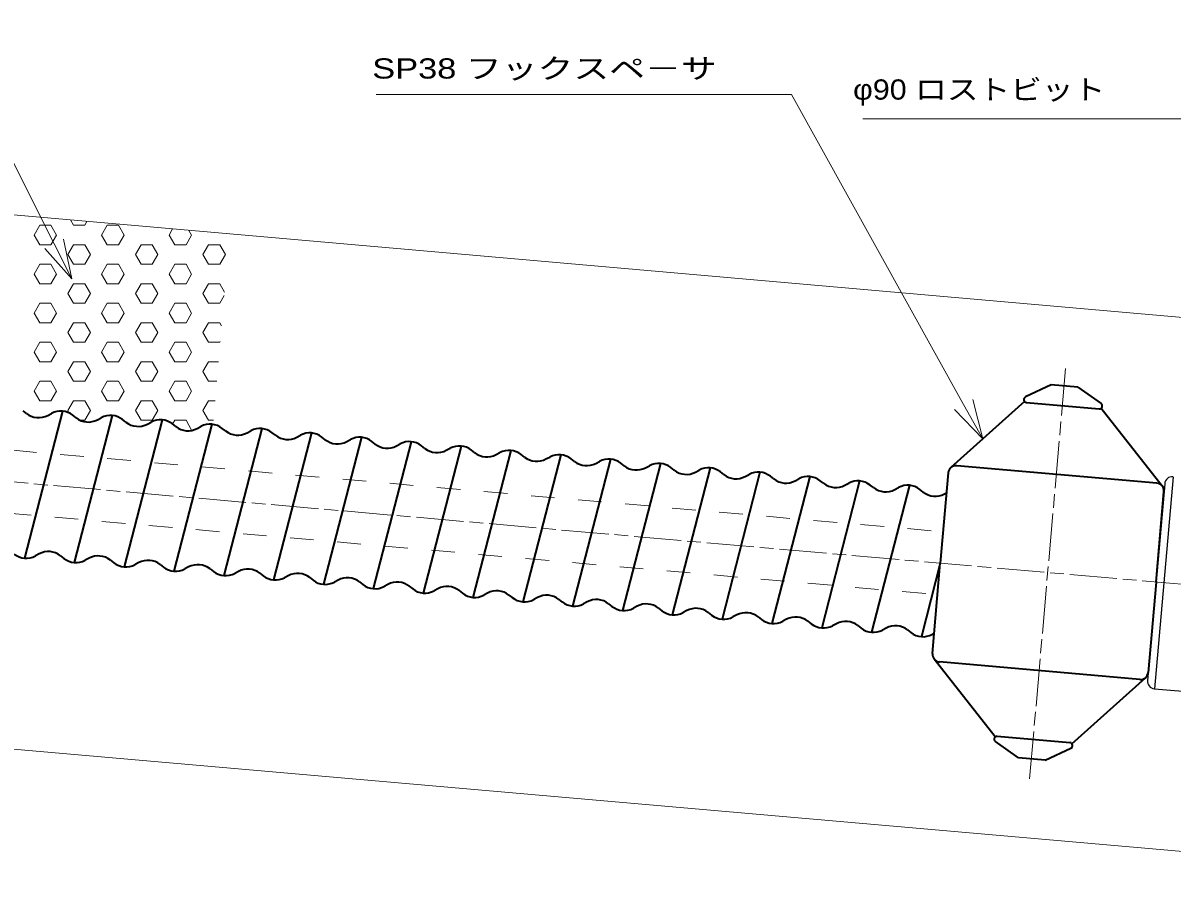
# Model space of a CAD drawing. Units: millimetres at full size, sheet at 1:1; details may follow other scales. Extents: x 0 to 1680, y -15 to 1188.
# Drawn here: x 1165.6 to 1457.6, y 667.7 to 884.9 of the extents above; entities that cross this region are included whole.
import ezdxf
from ezdxf.enums import TextEntityAlignment as Align

# ---------------------------------------------------------------- set-up
doc = ezdxf.new("R2010")
doc.units = ezdxf.units.MM
doc.linetypes.add('CHAIN', pattern=[18.5, 12, -1.5, 3.5, -1.5])
doc.linetypes.add('DASHED_SPACED', pattern=[12, 6, -6])
for name, color, linetype, lineweight in [('1外形線', 7, 'Continuous', 35), ('2細線', 3, 'Continuous', 20), ('3隠れ線', 2, 'DASHED_SPACED', 13), ('4中心線', 1, 'CHAIN', 15), ('6寸法線', 4, 'Continuous', 13)]:
    doc.layers.add(name, color=color, linetype=linetype, lineweight=lineweight)
doc.styles.add('ＭＳ Ｐゴシック', font='')
doc.styles.get('ＭＳ Ｐゴシック').set_extended_font_data('MS PGothic')

msp = doc.modelspace()

# ---------------------------------------------------------------- linework, layer by layer
at = {"layer": '1外形線'}
for p, q in [((1426.686, 793.032), (1420.149, 789.986)), ((1433.432, 792.442), (1426.686, 793.032)), ((1433.432, 792.442), (1439.34, 788.307)), ((1419.892, 788.835), (1401.235, 772.085)), ((1420.408, 788.562), (1438.838, 786.95)), ((1166.452, 785.787), (1165.602, 786.451)), ((1175.612, 786.384), (1165.975, 749.092)), ((1171.877, 785.312), (1172.829, 785.818)), ((1439.393, 787.129), (1454.858, 767.393)), ((1179.104, 784.68), (1178.254, 785.344)), ((1188.263, 785.277), (1178.626, 747.985)), ((1184.529, 784.205), (1185.481, 784.711)), ((1191.755, 783.573), (1190.906, 784.237)), ((1200.915, 784.171), (1191.278, 746.879)), ((1197.18, 783.098), (1198.132, 783.605)), ((1204.407, 782.466), (1203.557, 783.13)), ((1213.567, 783.064), (1203.93, 745.772)), ((1209.832, 781.992), (1210.784, 782.498)), ((1217.059, 781.359), (1216.209, 782.023)), ((1226.218, 781.957), (1216.581, 744.665)), ((1222.484, 780.885), (1223.436, 781.391)), ((1229.71, 780.252), (1228.861, 780.916)), ((1238.87, 780.85), (1229.233, 743.558)), ((1235.135, 779.778), (1236.087, 780.284)), ((1242.362, 779.146), (1241.512, 779.809)), ((1251.522, 779.743), (1241.885, 742.451)), ((1247.787, 778.671), (1248.739, 779.177)), ((1255.014, 778.039), (1254.164, 778.702)), ((1264.173, 778.636), (1254.537, 741.344)), ((1260.439, 777.564), (1261.391, 778.07)), ((1267.665, 776.932), (1266.816, 777.596)), ((1276.825, 777.529), (1267.188, 740.237)), ((1273.09, 776.457), (1274.042, 776.963)), ((1280.317, 775.825), (1279.467, 776.489)), ((1289.477, 776.422), (1279.84, 739.13)), ((1285.742, 775.35), (1286.694, 775.856)), ((1292.969, 774.718), (1292.119, 775.382)), ((1302.128, 775.316), (1292.492, 738.024)), ((1298.394, 774.243), (1299.346, 774.749)), ((1305.62, 773.611), (1304.771, 774.275)), ((1314.78, 774.209), (1305.143, 736.917)), ((1311.045, 773.137), (1311.997, 773.643)), ((1318.272, 772.504), (1317.422, 773.168)), ((1327.432, 773.102), (1317.795, 735.81)), ((1323.697, 772.03), (1324.649, 772.536)), ((1330.924, 771.397), (1330.074, 772.061)), ((1340.083, 771.995), (1330.447, 734.703)), ((1336.349, 770.923), (1337.301, 771.429)), ((1343.575, 770.291), (1342.726, 770.954)), ((1352.735, 770.888), (1343.098, 733.596)), ((1453.501, 768.1), (1402.695, 772.545)), ((1349, 769.816), (1349.952, 770.322)), ((1356.227, 769.184), (1355.377, 769.847)), ((1365.387, 769.781), (1355.75, 732.489)), ((1361.652, 768.709), (1362.604, 769.215)), ((1368.879, 768.077), (1368.029, 768.74)), ((1378.038, 768.674), (1368.402, 731.382)), ((1374.304, 767.602), (1375.256, 768.108)), ((1400.528, 770.727), (1398.523, 747.815)), ((1381.53, 766.97), (1380.681, 767.634)), ((1390.69, 767.567), (1381.053, 730.275)), ((1386.955, 766.495), (1387.907, 767.001)), ((1394.182, 765.863), (1393.332, 766.527)), ((1399.607, 765.388), (1400.083, 765.641)), ((1453.314, 743.021), (1455.319, 765.933)), ((1169.71, 750.164), (1168.758, 749.658)), ((1175.135, 749.69), (1175.984, 749.026)), ((1182.361, 749.058), (1181.409, 748.551)), ((1187.786, 748.583), (1188.636, 747.919)), ((1195.013, 747.951), (1194.061, 747.445)), ((1398.523, 747.815), (1393.705, 729.169)), ((1396.519, 724.902), (1398.523, 747.815)), ((1200.438, 747.476), (1201.288, 746.812)), ((1207.665, 746.844), (1206.713, 746.338)), ((1213.09, 746.369), (1213.939, 745.705)), ((1220.316, 745.737), (1219.364, 745.231)), ((1225.741, 745.262), (1226.591, 744.599)), ((1232.968, 744.63), (1232.016, 744.124)), ((1238.393, 744.155), (1239.243, 743.492)), ((1245.62, 743.523), (1244.668, 743.017)), ((1251.045, 743.049), (1251.894, 742.385)), ((1258.271, 742.416), (1257.319, 741.91)), ((1263.696, 741.942), (1264.546, 741.278)), ((1453.314, 743.021), (1451.309, 720.108)), ((1270.923, 741.309), (1269.971, 740.803)), ((1276.348, 740.835), (1277.198, 740.171)), ((1283.575, 740.203), (1282.623, 739.696)), ((1289, 739.728), (1289.849, 739.064)), ((1296.226, 739.096), (1295.274, 738.59)), ((1301.651, 738.621), (1302.501, 737.957)), ((1308.878, 737.989), (1307.926, 737.483)), ((1314.303, 737.514), (1315.153, 736.85)), ((1321.53, 736.882), (1320.578, 736.376)), ((1326.955, 736.407), (1327.804, 735.744)), ((1334.181, 735.775), (1333.229, 735.269)), ((1339.606, 735.3), (1340.456, 734.637)), ((1346.833, 734.668), (1345.881, 734.162)), ((1352.258, 734.194), (1353.108, 733.53)), ((1359.485, 733.561), (1358.533, 733.055)), ((1364.91, 733.087), (1365.759, 732.423)), ((1372.136, 732.454), (1371.184, 731.948)), ((1377.561, 731.98), (1378.411, 731.316)), ((1384.788, 731.348), (1383.836, 730.841)), ((1390.213, 730.873), (1391.063, 730.209)), ((1396.964, 729.988), (1396.488, 729.735)), ((1412.444, 703.706), (1396.979, 723.442)), ((1449.143, 718.29), (1398.337, 722.735)), ((1431.945, 702), (1450.603, 718.751)), ((1413, 703.886), (1431.429, 702.273)), ((1418.406, 698.394), (1412.498, 702.529)), ((1425.152, 697.803), (1431.688, 700.85)), ((1425.152, 697.803), (1418.406, 698.394))]:
    msp.add_line(p, q, dxfattribs=at)
at = {"layer": '1外形線', "lineweight": 25}
for p, q in [((1455.497, 767.974), (1451.131, 718.068)), ((1457.605, 769.743), (1452.899, 715.96)), ((1452.899, 715.96), (1486.622, 713.01))]:
    msp.add_line(p, q, dxfattribs=at)
at = {"layer": '1外形線'}
for centre, radius, start, end in [((1420.473, 789.309), 0.75, 114.38061, 265), ((1169.53, 789.727), 5, 232.00469, 297.99531), ((1175.176, 781.403), 5, 52.00469, 117.99531), ((1438.903, 787.697), 0.75, 265, 55.61939), ((1182.182, 788.62), 5, 232.00469, 297.99531), ((1187.828, 780.296), 5, 52.00469, 117.99531), ((1194.833, 787.513), 5, 232.00469, 297.99531), ((1200.479, 779.19), 5, 52.00469, 117.99531), ((1213.131, 778.083), 5, 52.00469, 117.99531), ((1207.485, 786.406), 5, 232.00469, 297.99531), ((1220.137, 785.3), 5, 232.00469, 297.99531), ((1225.783, 776.976), 5, 52.00469, 117.99531), ((1232.788, 784.193), 5, 232.00469, 297.99531), ((1238.434, 775.869), 5, 52.00469, 117.99531), ((1251.086, 774.762), 5, 52.00469, 117.99531), ((1245.44, 783.086), 5, 232.00469, 297.99531), ((1258.092, 781.979), 5, 232.00469, 297.99531), ((1263.738, 773.655), 5, 52.00469, 117.99531), ((1270.743, 780.872), 5, 232.00469, 297.99531), ((1276.389, 772.548), 5, 52.00469, 117.99531), ((1283.395, 779.765), 5, 232.00469, 297.99531), ((1289.041, 771.441), 5, 52.00469, 117.99531), ((1296.047, 778.658), 5, 232.00469, 297.99531), ((1301.693, 770.335), 5, 52.00469, 117.99531), ((1314.344, 769.228), 5, 52.00469, 117.99531), ((1308.698, 777.551), 5, 232.00469, 297.99531), ((1321.35, 776.445), 5, 232.00469, 297.99531), ((1326.996, 768.121), 5, 52.00469, 117.99531), ((1334.002, 775.338), 5, 232.00469, 297.99531), ((1339.648, 767.014), 5, 52.00469, 117.99531), ((1352.299, 765.907), 5, 52.00469, 117.99531), ((1402.52, 770.553), 2, 85, 175), ((1346.653, 774.231), 5, 232.00469, 297.99531), ((1359.305, 773.124), 5, 232.00469, 297.99531), ((1364.951, 764.8), 5, 52.00469, 117.99531), ((1371.957, 772.017), 5, 232.00469, 297.99531), ((1377.603, 763.693), 5, 52.00469, 117.99531), ((1453.326, 766.108), 2, 355, 85), ((1384.608, 770.91), 5, 232.00469, 297.99531), ((1390.254, 762.586), 5, 52.00469, 117.99531), ((1397.26, 769.803), 5, 232.00469, 297.99531), ((1172.057, 745.75), 5, 52.00469, 117.99531), ((1166.411, 754.073), 5, 232.00469, 297.99531), ((1179.062, 752.966), 5, 232.00469, 297.99531), ((1184.708, 744.643), 5, 52.00469, 117.99531), ((1191.714, 751.86), 5, 232.00469, 297.99531), ((1197.36, 743.536), 5, 52.00469, 117.99531), ((1204.366, 750.753), 5, 232.00469, 297.99531), ((1210.012, 742.429), 5, 52.00469, 117.99531), ((1217.017, 749.646), 5, 232.00469, 297.99531), ((1222.663, 741.322), 5, 52.00469, 117.99531), ((1235.315, 740.215), 5, 52.00469, 117.99531), ((1229.669, 748.539), 5, 232.00469, 297.99531), ((1242.321, 747.432), 5, 232.00469, 297.99531), ((1247.967, 739.108), 5, 52.00469, 117.99531), ((1254.972, 746.325), 5, 232.00469, 297.99531), ((1260.618, 738.001), 5, 52.00469, 117.99531), ((1273.27, 736.895), 5, 52.00469, 117.99531), ((1267.624, 745.218), 5, 232.00469, 297.99531), ((1280.276, 744.111), 5, 232.00469, 297.99531), ((1285.922, 735.788), 5, 52.00469, 117.99531), ((1292.927, 743.005), 5, 232.00469, 297.99531), ((1298.573, 734.681), 5, 52.00469, 117.99531), ((1305.579, 741.898), 5, 232.00469, 297.99531), ((1311.225, 733.574), 5, 52.00469, 117.99531), ((1318.231, 740.791), 5, 232.00469, 297.99531), ((1323.877, 732.467), 5, 52.00469, 117.99531), ((1336.528, 731.36), 5, 52.00469, 117.99531), ((1330.882, 739.684), 5, 232.00469, 297.99531), ((1343.534, 738.577), 5, 232.00469, 297.99531), ((1349.18, 730.253), 5, 52.00469, 117.99531), ((1356.186, 737.47), 5, 232.00469, 297.99531), ((1361.832, 729.146), 5, 52.00469, 117.99531), ((1374.483, 728.039), 5, 52.00469, 117.99531), ((1368.837, 736.363), 5, 232.00469, 297.99531), ((1381.489, 735.256), 5, 232.00469, 297.99531), ((1387.135, 726.933), 5, 52.00469, 117.99531), ((1394.141, 734.149), 5, 232.00469, 297.99531), ((1398.511, 724.728), 2, 175, 265), ((1449.317, 720.283), 2, 265, 355), ((1412.934, 703.139), 0.75, 85, 235.61939), ((1431.364, 701.526), 0.75, 294.38061, 85)]:
    msp.add_arc(centre, radius, start, end, dxfattribs=at)
at = {"layer": '1外形線', "lineweight": 25}
for centre, start, end in [((1457.435, 767.805), 85, 175), ((1453.069, 717.898), 175, 265)]:
    msp.add_arc(centre, 1.946, start, end, dxfattribs=at)
at = {"layer": '2細線'}
for p, q in [((1108.489, 840.945), (1551.795, 802.16)), ((1168.419, 831.078), (1169.848, 833.552)), ((1169.848, 833.552), (1172.705, 833.552)), ((1174.134, 831.078), (1172.705, 833.552)), ((1178.42, 833.552), (1177.645, 834.894)), ((1178.42, 833.552), (1181.278, 833.552)), ((1181.278, 833.552), (1181.84, 834.527)), ((1185.564, 831.078), (1186.993, 833.552)), ((1186.993, 833.552), (1189.85, 833.552)), ((1191.279, 831.078), (1189.85, 833.552)), ((1202.709, 831.078), (1203.601, 832.623)), ((1208.424, 831.078), (1207.741, 832.261)), ((1169.848, 828.603), (1168.419, 831.078)), ((1172.705, 828.603), (1174.134, 831.078)), ((1186.993, 828.603), (1185.564, 831.078)), ((1189.85, 828.603), (1191.279, 831.078)), ((1204.138, 828.603), (1202.709, 831.078)), ((1206.995, 828.603), (1208.424, 831.078)), ((1169.848, 828.603), (1172.705, 828.603)), ((1176.991, 826.128), (1178.42, 828.603)), ((1178.42, 828.603), (1181.278, 828.603)), ((1182.706, 826.128), (1181.278, 828.603)), ((1186.993, 828.603), (1189.85, 828.603)), ((1194.136, 826.128), (1195.565, 828.603)), ((1195.565, 828.603), (1198.423, 828.603)), ((1199.851, 826.128), (1198.423, 828.603)), ((1204.138, 828.603), (1206.995, 828.603)), ((1211.281, 826.128), (1212.71, 828.603)), ((1212.71, 828.603), (1215.568, 828.603)), ((1216.996, 826.128), (1215.568, 828.603)), ((1168.419, 821.179), (1169.848, 823.654)), ((1169.848, 823.654), (1172.705, 823.654)), ((1174.134, 821.179), (1172.705, 823.654)), ((1178.42, 823.654), (1176.991, 826.128)), ((1178.42, 823.654), (1181.278, 823.654)), ((1181.278, 823.654), (1182.706, 826.128)), ((1185.564, 821.179), (1186.993, 823.654)), ((1186.993, 823.654), (1189.85, 823.654)), ((1191.279, 821.179), (1189.85, 823.654)), ((1195.565, 823.654), (1194.136, 826.128)), ((1195.565, 823.654), (1198.423, 823.654)), ((1198.423, 823.654), (1199.851, 826.128)), ((1202.709, 821.179), (1204.138, 823.654)), ((1204.138, 823.654), (1206.995, 823.654)), ((1208.424, 821.179), (1206.995, 823.654)), ((1212.71, 823.654), (1211.281, 826.128)), ((1212.71, 823.654), (1215.568, 823.654)), ((1215.568, 823.654), (1216.996, 826.128)), ((1169.848, 818.704), (1168.419, 821.179)), ((1172.705, 818.704), (1174.134, 821.179)), ((1186.993, 818.704), (1185.564, 821.179)), ((1189.85, 818.704), (1191.279, 821.179)), ((1204.138, 818.704), (1202.709, 821.179)), ((1206.995, 818.704), (1208.424, 821.179)), ((1169.848, 818.704), (1172.705, 818.704)), ((1176.991, 816.23), (1178.42, 818.704)), ((1178.42, 818.704), (1181.278, 818.704)), ((1182.706, 816.23), (1181.278, 818.704)), ((1186.993, 818.704), (1189.85, 818.704)), ((1194.136, 816.23), (1195.565, 818.704)), ((1195.565, 818.704), (1198.423, 818.704)), ((1199.851, 816.23), (1198.423, 818.704)), ((1204.138, 818.704), (1206.995, 818.704)), ((1211.281, 816.23), (1212.71, 818.704)), ((1212.71, 818.704), (1215.568, 818.704)), ((1216.779, 816.606), (1215.568, 818.704)), ((1178.42, 813.755), (1176.991, 816.23)), ((1181.278, 813.755), (1182.706, 816.23)), ((1195.565, 813.755), (1194.136, 816.23)), ((1198.423, 813.755), (1199.851, 816.23)), ((1212.71, 813.755), (1211.281, 816.23)), ((1215.568, 813.755), (1216.702, 815.719)), ((1168.419, 811.28), (1169.848, 813.755)), ((1169.848, 813.755), (1172.705, 813.755)), ((1174.134, 811.28), (1172.705, 813.755)), ((1178.42, 813.755), (1181.278, 813.755)), ((1185.564, 811.28), (1186.993, 813.755)), ((1186.993, 813.755), (1189.85, 813.755)), ((1191.279, 811.28), (1189.85, 813.755)), ((1195.565, 813.755), (1198.423, 813.755)), ((1202.709, 811.28), (1204.138, 813.755)), ((1204.138, 813.755), (1206.995, 813.755)), ((1208.424, 811.28), (1206.995, 813.755)), ((1212.71, 813.755), (1215.568, 813.755)), ((1169.848, 808.806), (1168.419, 811.28)), ((1172.705, 808.806), (1174.134, 811.28)), ((1186.993, 808.806), (1185.564, 811.28)), ((1189.85, 808.806), (1191.279, 811.28)), ((1204.138, 808.806), (1202.709, 811.28)), ((1206.995, 808.806), (1208.424, 811.28)), ((1169.848, 808.806), (1172.705, 808.806)), ((1176.991, 806.331), (1178.42, 808.806)), ((1178.42, 803.856), (1176.991, 806.331)), ((1178.42, 808.806), (1181.278, 808.806)), ((1182.706, 806.331), (1181.278, 808.806)), ((1181.278, 803.856), (1182.706, 806.331)), ((1186.993, 808.806), (1189.85, 808.806)), ((1194.136, 806.331), (1195.565, 808.806)), ((1195.565, 803.856), (1194.136, 806.331)), ((1195.565, 808.806), (1198.423, 808.806)), ((1199.851, 806.331), (1198.423, 808.806)), ((1198.423, 803.856), (1199.851, 806.331)), ((1204.138, 808.806), (1206.995, 808.806)), ((1211.281, 806.331), (1212.71, 808.806)), ((1212.71, 803.856), (1211.281, 806.331)), ((1212.71, 808.806), (1215.568, 808.806)), ((1216.027, 808.01), (1215.568, 808.806)), ((1168.419, 801.382), (1169.848, 803.856)), ((1169.848, 803.856), (1172.705, 803.856)), ((1174.134, 801.382), (1172.705, 803.856)), ((1178.42, 803.856), (1181.278, 803.856)), ((1185.564, 801.382), (1186.993, 803.856)), ((1186.993, 803.856), (1189.85, 803.856)), ((1191.279, 801.382), (1189.85, 803.856)), ((1195.565, 803.856), (1198.423, 803.856)), ((1202.709, 801.382), (1204.138, 803.856)), ((1204.138, 803.856), (1206.995, 803.856)), ((1208.424, 801.382), (1206.995, 803.856)), ((1212.71, 803.856), (1215.568, 803.856)), ((1215.568, 803.856), (1215.681, 804.053)), ((1169.848, 798.907), (1168.419, 801.382)), ((1172.705, 798.907), (1174.134, 801.382)), ((1186.993, 798.907), (1185.564, 801.382)), ((1189.85, 798.907), (1191.279, 801.382)), ((1204.138, 798.907), (1202.709, 801.382)), ((1206.995, 798.907), (1208.424, 801.382)), ((1169.848, 798.907), (1172.705, 798.907)), ((1176.991, 796.432), (1178.42, 798.907)), ((1178.42, 798.907), (1181.278, 798.907)), ((1182.706, 796.432), (1181.278, 798.907)), ((1186.993, 798.907), (1189.85, 798.907)), ((1194.136, 796.432), (1195.565, 798.907)), ((1195.565, 798.907), (1198.423, 798.907)), ((1199.851, 796.432), (1198.423, 798.907)), ((1204.138, 798.907), (1206.995, 798.907)), ((1211.281, 796.432), (1212.71, 798.907)), ((1212.71, 798.907), (1215.231, 798.907)), ((1178.42, 793.958), (1176.991, 796.432)), ((1181.278, 793.958), (1182.706, 796.432)), ((1195.565, 793.958), (1194.136, 796.432)), ((1198.423, 793.958), (1199.851, 796.432)), ((1212.71, 793.958), (1211.281, 796.432)), ((1168.419, 791.483), (1169.848, 793.958)), ((1169.848, 789.008), (1168.419, 791.483)), ((1169.848, 793.958), (1172.705, 793.958)), ((1174.134, 791.483), (1172.705, 793.958)), ((1172.705, 789.008), (1174.134, 791.483)), ((1178.42, 793.958), (1181.278, 793.958)), ((1185.564, 791.483), (1186.993, 793.958)), ((1186.993, 789.008), (1185.564, 791.483)), ((1186.993, 793.958), (1189.85, 793.958)), ((1191.279, 791.483), (1189.85, 793.958)), ((1189.85, 789.008), (1191.279, 791.483)), ((1195.565, 793.958), (1198.423, 793.958)), ((1202.709, 791.483), (1204.138, 793.958)), ((1204.138, 789.008), (1202.709, 791.483)), ((1204.138, 793.958), (1206.995, 793.958)), ((1208.424, 791.483), (1206.995, 793.958)), ((1206.995, 789.008), (1208.424, 791.483)), ((1212.71, 793.958), (1214.798, 793.958)), ((1169.848, 789.008), (1172.705, 789.008)), ((1176.991, 786.534), (1178.42, 789.008)), ((1178.42, 789.008), (1181.278, 789.008)), ((1182.706, 786.534), (1181.278, 789.008)), ((1186.993, 789.008), (1189.85, 789.008)), ((1194.136, 786.534), (1195.565, 789.008)), ((1195.565, 789.008), (1198.423, 789.008)), ((1199.851, 786.534), (1198.423, 789.008)), ((1204.138, 789.008), (1206.995, 789.008)), ((1211.281, 786.534), (1212.71, 789.008)), ((1212.71, 789.008), (1214.365, 789.008)), ((1177.355, 785.903), (1176.991, 786.534)), ((1181.278, 784.059), (1182.706, 786.534)), ((1195.565, 784.059), (1194.136, 786.534)), ((1198.423, 784.059), (1199.851, 786.534)), ((1212.71, 784.059), (1211.281, 786.534)), ((1180.133, 784.059), (1181.278, 784.059)), ((1195.565, 784.059), (1198.423, 784.059)), ((1203.588, 783.106), (1204.138, 784.059)), ((1204.138, 784.059), (1206.995, 784.059)), ((1208.424, 781.584), (1206.995, 784.059)), ((1212.71, 784.059), (1213.932, 784.059)), ((1208.366, 781.485), (1208.424, 781.584)), ((1096.722, 706.458), (1540.029, 667.674))]:
    msp.add_line(p, q, dxfattribs=at)
at = {"layer": '3隠れ線'}
for p, q in [((888.145, 800.497), (1399.221, 755.784)), ((886.751, 784.558), (1397.826, 739.845))]:
    msp.add_line(p, q, dxfattribs=at)
at = {"layer": '4中心線'}
for p, q in [((251.882, 848.13), (1545.912, 734.917)), ((1421.209, 693.129), (1430.36, 797.73))]:
    msp.add_line(p, q, dxfattribs=at)
at = {"layer": '6寸法線'}
for p, q in [((1175.895, 830.066), (1177.995, 819.929)), ((1177.995, 819.929), (1171.108, 827.658)), ((1177.995, 819.929), (1173.501, 828.862)), ((1406.791, 789.372), (1409.304, 779.329)), ((1409.304, 779.329), (1402.106, 786.77)), ((1409.304, 779.329), (1404.448, 788.071))]:
    msp.add_line(p, q, dxfattribs=at)
for points in [[(1173.501, 828.862), (1145.328, 884.871), (1071.01, 884.871)], [(1404.448, 788.071), (1360.757, 866.733), (1255.257, 866.733)], [(1504.94, 788.993), (1465.193, 860.552), (1378.823, 860.552)]]:
    msp.add_lwpolyline(points, dxfattribs=at)

# ---------------------------------------------------------------- texts
at = {"layer": '6寸法線', "style": 'ＭＳ Ｐゴシック'}
for s, width, p in [('SP38 フックスペ－サ', 1.3, (1254.28, 869.237)), ('φ90 ロストビット', 1.15, (1376.375, 863.891))]:
    msp.add_text(s, height=5.132, dxfattribs=dict(at, width=width)).set_placement(p, align=Align.BOTTOM_LEFT)

doc.saveas('drawing.dxf')
